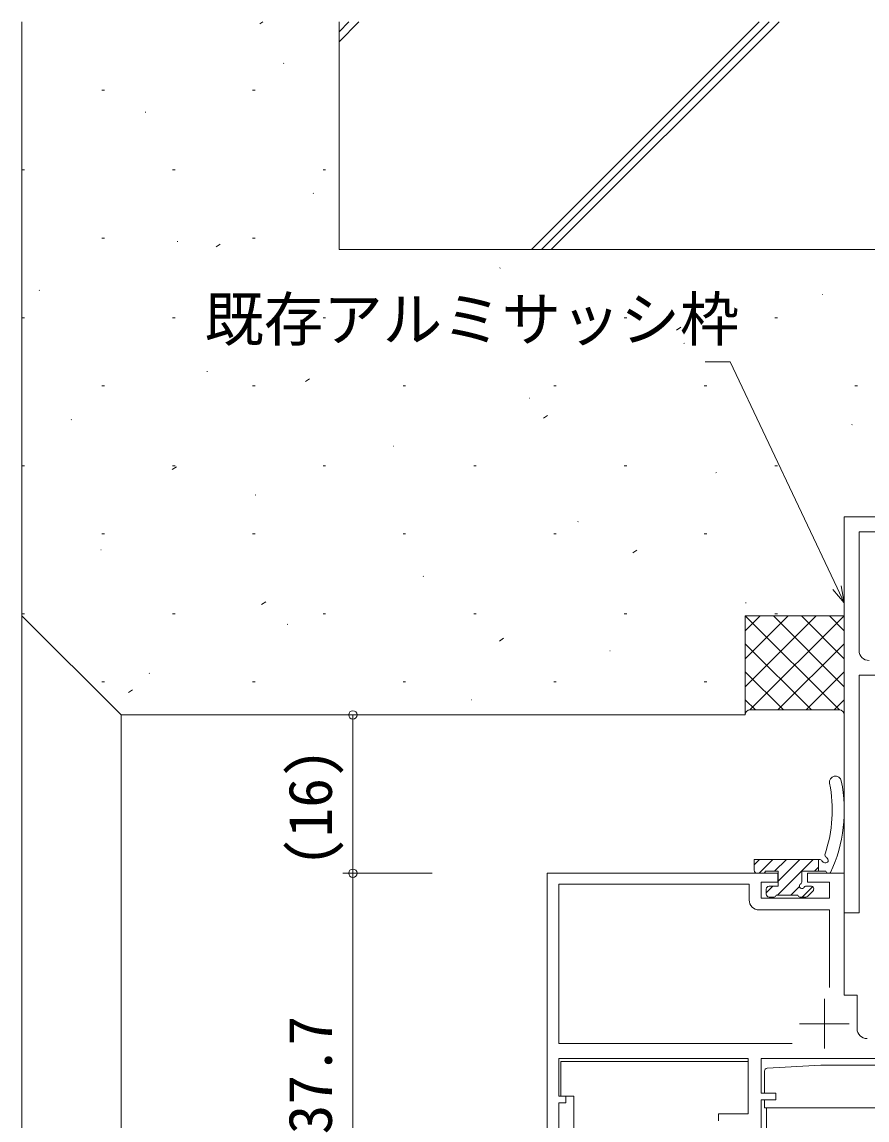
# Model space of a CAD drawing. Units: millimetres, scale not verified. Extents: x -567 to 567, y -403 to 403.
# Drawn here: x -465.7 to -380.4, y 130.6 to 241.5 of the extents above; entities that cross this region are included whole.
import ezdxf
from ezdxf.enums import TextEntityAlignment as Align

# ---------------------------------------------------------------- set-up
doc = ezdxf.new("R2010")
doc.units = ezdxf.units.MM
doc.header["$LTSCALE"] = 2
for name, color, linetype, lineweight in [('0-2_YKK_ZWAK', 4, 'Continuous', 9), ('0-3_YKK_11', 3, 'Continuous', 18), ('0-4_YKK_12', 3, 'Continuous', 9), ('0-5_YKK_13', 7, 'Continuous', 9), ('0-7_YSS_K', 6, 'Continuous', 9)]:
    doc.layers.add(name, color=color, linetype=linetype, lineweight=lineweight)
doc.styles.add('ＭＳ ゴシック', font='')
doc.styles.get('ＭＳ ゴシック').set_extended_font_data('MS Gothic')

msp = doc.modelspace()

# ---------------------------------------------------------------- linework, layer by layer
at = {"layer": '0-2_YKK_ZWAK'}
for p, q in [((-391.805, 156.357), (-391.262, 156.9)), ((-391.315, 155.5), (-389.915, 156.9)), ((-389.768, 155.7), (-388.568, 156.9)), ((-389.474, 153.3), (-385.874, 156.9)), ((-389.405, 154.715), (-387.221, 156.9)), ((-385.305, 156.9), (-385.305, 155.7)), ((-391.505, 155.5), (-390.905, 155.5)), ((-385.727, 155.7), (-385.305, 156.121)), ((-390.605, 153.515), (-389.921, 154.2)), ((-386.105, 154.2), (-386.544, 154.2)), ((-390.605, 153.9), (-390.605, 153.4)), ((-390.305, 153.1), (-389.805, 153.1)), ((-389.605, 153.3), (-387.405, 153.3)), ((-388.127, 153.3), (-387.254, 154.173)), ((-387.205, 153.1), (-386.605, 153.1)), ((-386.98, 153.1), (-385.934, 154.146)), ((-386.393, 153.188), (-385.893, 153.688)), ((-411.323, 133), (-411.323, 136.5)), ((-390.773, 133.3), (-390.773, 135.519)), ((-390.489, 135.819), (-385.073, 136.104)), ((-357.473, 136.104), (-385.073, 136.104)), ((-410.023, 133), (-411.323, 133)), ((-410.023, 133), (-410.023, 122.3)), ((-390.773, 131.804), (-390.773, 132.6)), ((-387.847, 131.804), (-390.773, 131.804)), ((-390.573, 131.804), (-390.573, 131.569)), ((-390.573, 128.504), (-390.573, 131.569)), ((-351.773, 131.804), (-387.847, 131.804))]:
    msp.add_line(p, q, dxfattribs=at)
for points in [[(-385.24, 156.9), (-391.805, 156.9), (-391.805, 155.8)], [(-390.705, 155.7), (-389.405, 155.7), (-389.405, 154.2), (-390.305, 154.2)], [(-387.005, 154.661), (-387.005, 155.7), (-384.588, 155.7)], [(-411.323, 136.5), (-392.423, 136.5), (-392.423, 131.5)]]:
    msp.add_lwpolyline(points, dxfattribs=at)
for centre, radius, start, end in [((-383.609, 164.711), 0.6, 11.43642, 191.30573), ((-397.73, 161.888), 13.8, 341.30797, 11.30573), ((-397.723, 161.856), 15, 335.28349, 11.43642), ((-385.24, 156.6), 0.3, 30.56082, 90), ((-384.637, 156.956), 0.4, 210.56082, 318.87006), ((-384.374, 157.369), 0.3, 161.30797, 239.45144), ((-384.729, 156.766), 0.4, 349.44188, 59.45144), ((-391.505, 155.8), 0.3, 180, 270), ((-390.905, 155.7), 0.2, 270, 0), ((-384.305, 155.8), 0.3, 199.47122, 313.83303), ((-390.305, 153.9), 0.3, 90, 180), ((-387.005, 154.2), 0.25, 123.05573, 326.94427), ((-387.305, 154.661), 0.3, 303.05573, 0), ((-386.544, 153.9), 0.3, 90, 146.94427), ((-386.105, 153.9), 0.3, 315, 90), ((-390.305, 153.4), 0.3, 180, 270), ((-389.805, 153.3), 0.2, 270, 0), ((-387.205, 153.3), 0.2, 180, 270), ((-386.605, 153.4), 0.3, 270, 315), ((-390.473, 135.519), 0.3, 93.01279, 180)]:
    msp.add_arc(centre, radius, start, end, dxfattribs=at)
at = {"layer": '0-3_YKK_11'}
for p, q in [((-465.726, 181.5), (-465.726, 241.5)), ((-433.723, 218.5), (-433.723, 241.5)), ((-433.723, 218.5), (-303.723, 218.5))]:
    msp.add_line(p, q, dxfattribs=at)
msp.add_lwpolyline([(-382.723, 171.5), (-382.723, 181.5), (-392.723, 181.5), (-392.723, 171.5), (-455.726, 171.5), (-465.726, 181.5)], dxfattribs=at)
at = {"layer": '0-4_YKK_12'}
for p, q in [((-441.713, 241.305), (-441.418, 241.5)), ((-433.723, 240.5), (-432.723, 241.5)), ((-433.723, 239.5), (-431.723, 241.5)), ((-414.297, 218.5), (-391.297, 241.5)), ((-413.297, 218.5), (-390.297, 241.5)), ((-412.297, 218.5), (-389.297, 241.5)), ((-439.33, 237.32), (-439.283, 237.337)), ((-457.651, 234.625), (-457.401, 234.625)), ((-442.451, 234.625), (-442.201, 234.625)), ((-453.281, 232.38), (-453.234, 232.397)), ((-465.726, 226.55), (-465.476, 226.55)), ((-450.526, 226.55), (-450.276, 226.55)), ((-435.326, 226.55), (-435.076, 226.55)), ((-436.335, 224.176), (-436.288, 224.193)), ((-457.651, 219.675), (-457.401, 219.675)), ((-442.451, 219.675), (-442.201, 219.675)), ((-450.051, 219.319), (-450.004, 219.336)), ((-446.135, 218.789), (-445.718, 219.065)), ((-417.505, 216.64), (-417.457, 216.656)), ((-464.002, 214.379), (-463.955, 214.396)), ((-384.958, 213.96), (-384.911, 213.977)), ((-465.726, 211.6), (-465.476, 211.6)), ((-450.526, 211.6), (-450.276, 211.6)), ((-435.326, 211.6), (-435.076, 211.6)), ((-431.456, 211.699), (-431.408, 211.716)), ((-420.126, 211.6), (-419.876, 211.6)), ((-404.926, 211.6), (-404.676, 211.6)), ((-389.726, 211.6), (-389.476, 211.6)), ((-399.651, 210.378), (-399.234, 210.654)), ((-398.909, 209.02), (-398.862, 209.036)), ((-447.056, 206.175), (-447.009, 206.192)), ((-437.111, 205.173), (-436.694, 205.449)), ((-457.651, 204.725), (-457.401, 204.725)), ((-442.451, 204.725), (-442.201, 204.725)), ((-427.251, 204.725), (-427.001, 204.725)), ((-412.051, 204.725), (-411.801, 204.725)), ((-396.851, 204.725), (-396.601, 204.725)), ((-381.651, 204.725), (-381.401, 204.725)), ((-414.51, 203.495), (-414.463, 203.512)), ((-460.772, 201.318), (-460.725, 201.335)), ((-413.097, 201.478), (-412.68, 201.754)), ((-381.964, 200.816), (-381.917, 200.832)), ((-428.225, 198.638), (-428.178, 198.655)), ((-465.726, 196.65), (-465.476, 196.65)), ((-450.557, 196.273), (-450.14, 196.549)), ((-450.526, 196.65), (-450.276, 196.65)), ((-435.326, 196.65), (-435.076, 196.65)), ((-420.126, 196.65), (-419.876, 196.65)), ((-404.926, 196.65), (-404.676, 196.65)), ((-389.726, 196.65), (-389.476, 196.65)), ((-395.679, 195.959), (-395.632, 195.976)), ((-442.177, 193.698), (-442.129, 193.715)), ((-409.63, 191.019), (-409.583, 191.035)), ((-457.651, 189.775), (-457.401, 189.775)), ((-442.451, 189.775), (-442.201, 189.775)), ((-427.251, 189.775), (-427.001, 189.775)), ((-412.051, 189.775), (-411.801, 189.775)), ((-396.851, 189.775), (-396.601, 189.775)), ((-457.777, 188.174), (-457.73, 188.19)), ((-404.073, 187.862), (-403.656, 188.138)), ((-425.231, 185.494), (-425.184, 185.511)), ((-441.533, 182.657), (-441.116, 182.933)), ((-392.685, 182.814), (-392.638, 182.831)), ((-465.726, 181.7), (-465.476, 181.7)), ((-465.726, 181.5), (-465.726, -3.8)), ((-450.526, 181.7), (-450.276, 181.7)), ((-435.326, 181.7), (-435.076, 181.7)), ((-420.126, 181.7), (-419.876, 181.7)), ((-404.926, 181.7), (-404.676, 181.7)), ((-392.723, 177.172), (-388.395, 181.5)), ((-392.723, 174.343), (-385.567, 181.5)), ((-392.723, 180), (-391.223, 181.5)), ((-392.709, 181.5), (-383.208, 172)), ((-392.238, 172), (-382.738, 181.5)), ((-389.88, 181.5), (-382.723, 174.343)), ((-389.726, 181.7), (-389.476, 181.7)), ((-387.052, 181.5), (-382.723, 177.172)), ((-384.223, 181.5), (-382.723, 180)), ((-438.946, 180.637), (-438.899, 180.654)), ((-417.519, 178.962), (-417.103, 179.238)), ((-392.723, 178.686), (-386.037, 172)), ((-389.41, 172), (-382.723, 178.686)), ((-406.4, 177.958), (-406.353, 177.974)), ((-452.898, 175.697), (-452.85, 175.713)), ((-392.723, 175.858), (-388.866, 172)), ((-386.581, 172), (-382.723, 175.858)), ((-457.651, 174.825), (-457.401, 174.825)), ((-442.451, 174.825), (-442.201, 174.825)), ((-427.251, 174.825), (-427.001, 174.825)), ((-412.051, 174.825), (-411.801, 174.825)), ((-396.851, 174.825), (-396.601, 174.825)), ((-454.979, 173.757), (-454.562, 174.033)), ((-420.351, 173.017), (-420.304, 173.034)), ((-392.723, 173.029), (-391.694, 172)), ((-383.223, 172), (-392.223, 172)), ((-383.753, 172), (-382.723, 173.029)), ((-455.726, 171.5), (-455.726, -3.8)), ((-392.723, 171.515), (-392.723, 171.515)), ((-382.724, 171.515), (-382.723, 171.515))]:
    msp.add_line(p, q, dxfattribs=at)
for centre, start, end in [((-392.223, 171.5), 90, 180), ((-383.223, 171.5), 0, 90)]:
    msp.add_arc(centre, 0.5, start, end, dxfattribs=at)
at = {"layer": '0-5_YKK_13'}
for p, q in [((-384.723, 142.8), (-384.723, 137.8)), ((-387.223, 140.3), (-382.223, 140.3)), ((-387.996, 138.3), (-411.523, 138.3))]:
    msp.add_line(p, q, dxfattribs=at)
for points in [[(-362.723, 176.5), (-359.723, 176.5), (-359.723, 175.5), (-366.423, 175.5), (-366.423, 151.5), (-368.023, 151.5), (-368.023, 175.5), (-381.223, 175.5), (-381.223, 151.5), (-382.723, 151.5), (-382.723, 191.5), (-374.723, 191.5), (-374.723, 190), (-381.223, 190), (-381.223, 178)], [(-412.723, 113.8), (-412.723, 155.5)], [(-412.723, 155.5), (-389.423, 155.5), (-389.423, 154.6), (-391.123, 154.6), (-391.123, 153), (-384.223, 153), (-384.223, 154.6), (-386.423, 154.6), (-386.423, 155.5), (-382.723, 155.5), (-382.723, 143.2), (-381.423, 143.2), (-381.423, 139.8)], [(-387.996, 138.3), (-411.523, 138.3), (-411.523, 154.4), (-392.323, 154.4), (-392.323, 152.8)], [(-391.323, 151.8), (-384.223, 151.8), (-384.223, 143.977)], [(-395.423, 130.5), (-395.423, 131.2), (-392.423, 131.2), (-392.423, 136.8), (-411.523, 136.8), (-411.523, 133), (-410.823, 133), (-410.823, 132.3), (-411.523, 132.3), (-411.523, 113.8)], [(-351.423, 112.1), (-351.423, 132.6), (-352.923, 132.6), (-352.923, 133.3), (-351.423, 133.3), (-351.423, 136.399), (-355.237, 136.8), (-391.123, 136.8), (-391.123, 133.3), (-389.623, 133.3), (-389.623, 132.6), (-391.123, 132.6), (-391.123, 111.435)]]:
    msp.add_lwpolyline(points, dxfattribs=at)
for centre, start, end in [((-380.223, 178), 180.00002, 270), ((-391.323, 152.8), 180.00001, 269.99999), ((-380.423, 139.8), 180.00001, 269.99999)]:
    msp.add_arc(centre, 1, start, end, dxfattribs=at)
at = {"layer": '0-7_YSS_K'}
for p, q in [((-432.323, 155.5), (-432.323, 171.5)), ((-424.323, 155.5), (-433.323, 155.5)), ((-424.323, 155.5), (-433.323, 155.5)), ((-432.323, 155.5), (-432.323, 117.8))]:
    msp.add_line(p, q, dxfattribs=at)
for points in [[(-382.723, 182.813), (-383.451, 184.349), (-394.25, 207.152), (-396.75, 207.152)], [(-383.039, 184.544), (-382.723, 182.813), (-383.863, 184.154)]]:
    msp.add_lwpolyline(points, dxfattribs=at)
for centre in [(-432.323, 171.5), (-432.323, 155.5), (-432.323, 155.5)]:
    msp.add_circle(centre, 0.425, dxfattribs=at)

# ---------------------------------------------------------------- texts
at = {"layer": '0-7_YSS_K', "style": 'ＭＳ ゴシック'}
msp.add_text('既存アルミサッシ枠', height=4.399, dxfattribs=at).set_placement((-447.31, 207.952), align=Align.BOTTOM_LEFT)
for s, p in [('(16)', (-433.123, 156.14)), ('37.7', (-433.123, 129.13))]:
    msp.add_text(s, height=4.399, rotation=90, dxfattribs=at).set_placement(p, align=Align.BOTTOM_LEFT)

doc.saveas('drawing.dxf')
